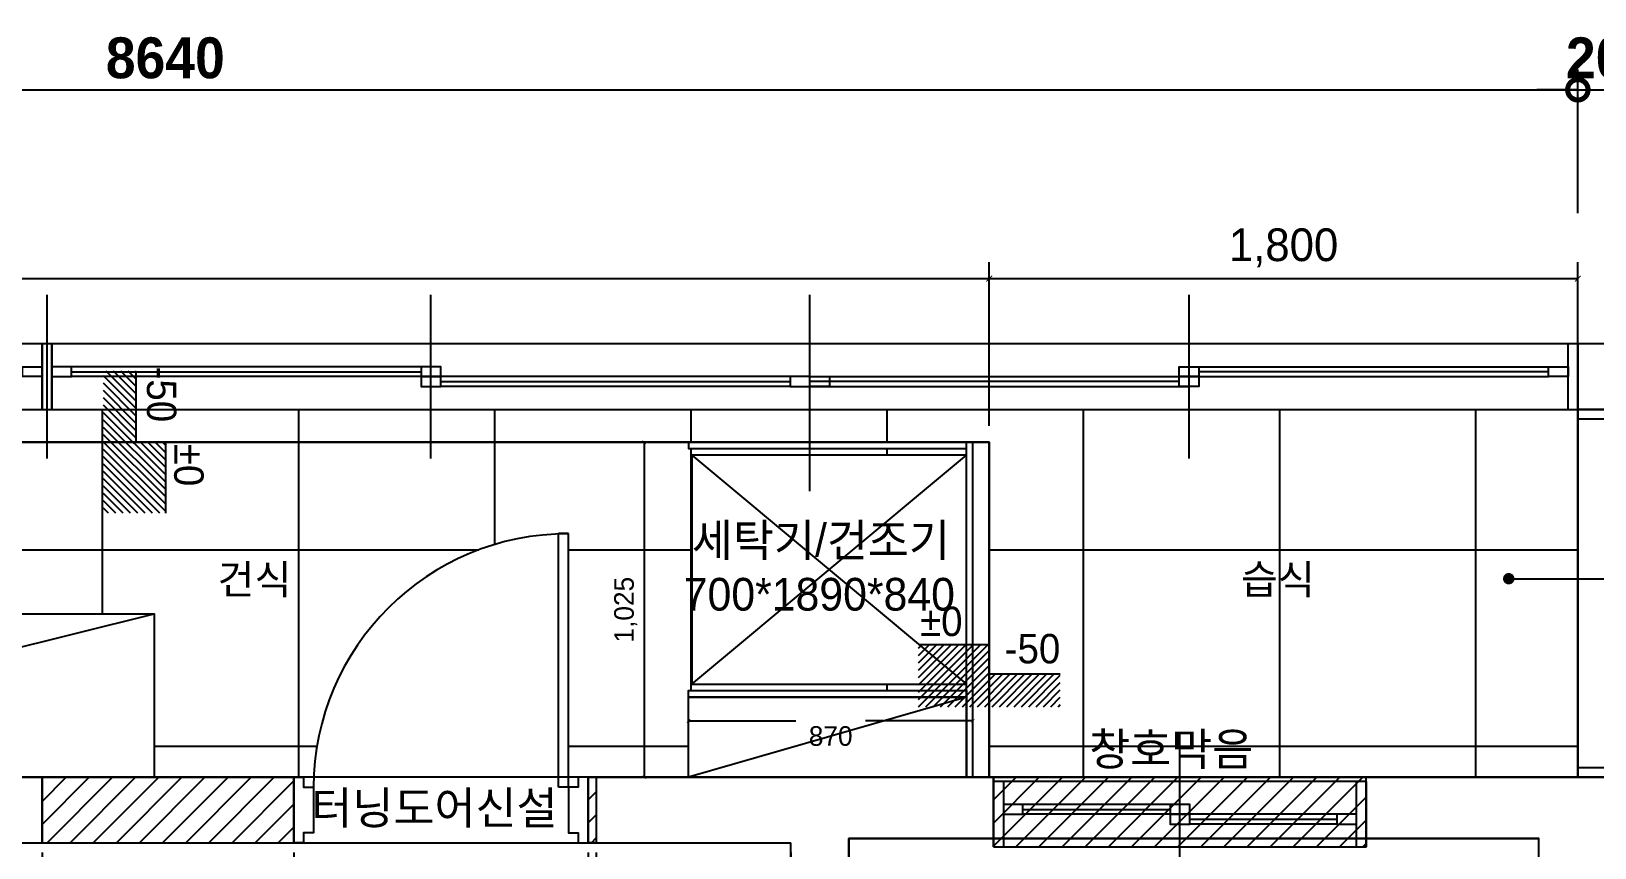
# Model space of a CAD drawing. Header units: inches. Extents: x 7740 to 83056, y -9304 to 75068.
# Drawn here: x 37582 to 42364, y 63289 to 65786 of the extents above; entities that cross this region are included whole.
import ezdxf

# ---------------------------------------------------------------- set-up
doc = ezdxf.new("R2010")
doc.units = ezdxf.units.IN
doc.header["$LTSCALE"] = 50
doc.header["$MEASUREMENT"] = 0
for name, color, linetype in [('0-ELC TEXT', 7, 'Continuous'), ('02-WAL', 2, 'Continuous'), ('03-WAL NEW', 3, 'Continuous'), ('04-WIN', 4, 'Continuous'), ('06-FUR', 6, 'Continuous'), ('06-LIGHT', 4, 'Continuous'), ('07-DIM', 5, 'Continuous'), ('07-DIM WAL', 5, 'Continuous'), ('08-HAT', 8, 'Continuous'), ('253', 253, 'Continuous'), ('도면층2', 2, 'Continuous'), ('도면층4', 4, 'Continuous'), ('도면층5', 5, 'Continuous')]:
    doc.layers.add(name, color=color, linetype=linetype)
doc.styles.add('넥슨고딕', font='NEXONLv1GothicBold.ttf')
doc.styles.add('마감재', font='stylu.ttf')
doc.styles.add('코레일둥고', font='Korail_Round_Gothic_Medium.ttf')
doc.dimstyles.new('50', dxfattribs={"dimscale": 50, "dimtxt": 2.5, "dimasz": 2.5, "dimexe": 1.25, "dimexo": 2, "dimtad": 1, "dimdec": 0, "dimtxsty": '넥슨고딕', "dimblk": 'DOTSMALL', "dimcen": 2.5, "dimclrd": 1, "dimclre": 1, "dimclrt": 2, "dimadec": 0, "dimazin": 0, "dimtfac": 1, "dimtdec": 0, "dimtix": 1, "dimtmove": 0, "dimatfit": 3, "dimldrblk": 'DOTSMALL', "dimfxl": 0, "dimarcsym": 0})
doc.dimstyles.new('벽치수 Copy of DIM-50', dxfattribs={"dimscale": 50, "dimtxt": 2, "dimasz": 0.7, "dimexe": 1, "dimexo": 1, "dimgap": 0.7, "dimtad": 1, "dimdec": 0, "dimzin": 1, "dimdsep": 46, "dimlunit": 6, "dimtxsty": '마감재', "dimblk": 'ARCHTICK', "dimcen": -0.09, "dimclrd": 256, "dimclre": 256, "dimclrt": 3, "dimadec": 0, "dimazin": 0, "dimtfac": 1, "dimtdec": 0, "dimtix": 1, "dimtmove": 2, "dimatfit": 0, "dimldrblk": 'ARCHTICK', "dimfxl": 0, "dimtolj": 1, "dimtzin": 0, "dimarcsym": 0})
doc.dimstyles.new('사본 벽치수 Copy of DIM-30', dxfattribs={"dimscale": 30, "dimtxt": 2, "dimasz": 0.7, "dimexe": 1, "dimexo": 1, "dimgap": 0.7, "dimtad": 1, "dimdec": 0, "dimzin": 1, "dimdsep": 46, "dimlunit": 6, "dimtxsty": '마감재', "dimblk": 'ARCHTICK', "dimcen": -0.09, "dimclrd": 256, "dimclre": 256, "dimclrt": 3, "dimadec": 0, "dimazin": 0, "dimtfac": 1, "dimtdec": 0, "dimtix": 1, "dimtmove": 2, "dimatfit": 0, "dimldrblk": 'ARCHTICK', "dimfxl": 0, "dimtolj": 1, "dimtzin": 0, "dimarcsym": 0})
pattern_1 = [(0, (0, 0), (0, 600), []), (90, (0, 0), (-600, 4e-14), [])]

# ---------------------------------------------------------------- blocks, each defined once
blk = doc.blocks.new('_DOTSMALL')
at = {"color": 0, "linetype": 'ByBlock', "const_width": 0.5}
blk.add_lwpolyline([(-0.0625, 0, 1), (0.0625, 0, 1)], format="xyb", close=True, dxfattribs=at)
blk = doc.blocks.new('*D137')
at = {"layer": '07-DIM', "color": 1, "lineweight": -2}
for p, q in [((33672.3, 65229.7), (33672.3, 65669.2)), ((42312.3, 65229.7), (42312.3, 65669.2)), ((33672.3, 65606.7), (42312.3, 65606.7))]:
    blk.add_line(p, q, dxfattribs=at)
at = {"layer": 'Defpoints', "color": 0}
for p in [(42312.3, 65606.7), (33672.3, 65129.7), (42312.3, 65129.7)]:
    blk.add_point(p, dxfattribs=at)
at = {"layer": '07-DIM', "color": 1, "lineweight": -2, "xscale": 125, "yscale": 125, "zscale": 125, "rotation": 180}
blk.add_blockref('_DOTSMALL', (33672.3, 65606.7), dxfattribs=at)
at = {"layer": '07-DIM', "color": 1, "lineweight": -2, "xscale": 125, "yscale": 125, "zscale": 125}
blk.add_blockref('_DOTSMALL', (42312.3, 65606.7), dxfattribs=at)
at = {"layer": '07-DIM', "color": 2, "insert": (37992.3, 65703.5), "char_height": 125, "attachment_point": 5, "style": '넥슨고딕'}
blk.add_mtext('8640', dxfattribs=at)
blk = doc.blocks.new('*D138')
at = {"layer": '07-DIM', "color": 1, "lineweight": -2}
for p, q in [((42312.3, 65229.7), (42312.3, 65669.2)), ((42512.3, 65229.7), (42512.3, 65669.2)), ((42312.3, 65606.7), (42187.3, 65606.7)), ((42312.3, 65606.7), (42512.3, 65606.7)), ((42512.3, 65606.7), (42637.3, 65606.7))]:
    blk.add_line(p, q, dxfattribs=at)
at = {"layer": 'Defpoints', "color": 0}
for p in [(42512.3, 65606.7), (42312.3, 65129.7), (42512.3, 65129.7)]:
    blk.add_point(p, dxfattribs=at)
at = {"layer": '07-DIM', "color": 1, "lineweight": -2, "xscale": 125, "yscale": 125, "zscale": 125}
blk.add_blockref('_DOTSMALL', (42312.3, 65606.7), dxfattribs=at)
at = {"layer": '07-DIM', "color": 1, "lineweight": -2, "xscale": 125, "yscale": 125, "zscale": 125, "rotation": 180}
blk.add_blockref('_DOTSMALL', (42512.3, 65606.7), dxfattribs=at)
at = {"layer": '07-DIM', "color": 2, "insert": (42412.3, 65703.5), "char_height": 125, "attachment_point": 5, "style": '넥슨고딕'}
blk.add_mtext('200', dxfattribs=at)
blk = doc.blocks.new('_ARCHTICK')
at = {"color": 0, "linetype": 'ByBlock', "const_width": 0.075}
blk.add_lwpolyline([(-0.25, -0.25), (0.25, 0.25)], dxfattribs=at)
blk = doc.blocks.new('*D170')
at = {"layer": '07-DIM WAL', "lineweight": -2}
for p, q in [((38385.3, 63274.7), (38385.3, 63076.4)), ((39285.3, 63274.7), (39285.3, 63076.4)), ((38385.3, 63106.4), (39285.3, 63106.4))]:
    blk.add_line(p, q, dxfattribs=at)
at = {"layer": 'Defpoints', "color": 0}
for p in [(38385.3, 63304.7), (39285.3, 63304.7), (39285.3, 63106.4)]:
    blk.add_point(p, dxfattribs=at)
at = {"layer": '07-DIM WAL', "lineweight": -2, "xscale": 21, "yscale": 21, "zscale": 21, "rotation": 180}
blk.add_blockref('_ARCHTICK', (38385.3, 63106.4), dxfattribs=at)
at = {"layer": '07-DIM WAL', "lineweight": -2, "xscale": 21, "yscale": 21, "zscale": 21}
blk.add_blockref('_ARCHTICK', (39285.3, 63106.4), dxfattribs=at)
at = {"layer": '07-DIM WAL', "color": 3, "insert": (38835.3, 63158.7), "char_height": 60, "attachment_point": 5, "style": '마감재'}
blk.add_mtext('\\A1;900', dxfattribs=at)
blk = doc.blocks.new('*D177')
at = {"layer": '07-DIM WAL', "lineweight": -2}
for p, q in [((39285.3, 63274.7), (39285.3, 63076.4)), ((39310.3, 63274.7), (39310.3, 63076.4)), ((39285.3, 63106.4), (39264.3, 63106.4)), ((39285.3, 63106.4), (39310.3, 63106.4)), ((39310.3, 63106.4), (39331.3, 63106.4))]:
    blk.add_line(p, q, dxfattribs=at)
at = {"layer": 'Defpoints', "color": 0}
for p in [(39285.3, 63304.7), (39310.3, 63304.7), (39310.3, 63106.4)]:
    blk.add_point(p, dxfattribs=at)
at = {"layer": '07-DIM WAL', "lineweight": -2, "xscale": 21, "yscale": 21, "zscale": 21}
blk.add_blockref('_ARCHTICK', (39285.3, 63106.4), dxfattribs=at)
at = {"layer": '07-DIM WAL', "lineweight": -2, "xscale": 21, "yscale": 21, "zscale": 21, "rotation": 180}
blk.add_blockref('_ARCHTICK', (39310.3, 63106.4), dxfattribs=at)
at = {"layer": '07-DIM WAL', "color": 3, "insert": (39297.8, 63158.7), "char_height": 60, "attachment_point": 5, "style": '마감재'}
blk.add_mtext('\\A1;25', dxfattribs=at)
blk = doc.blocks.new('*D178')
at = {"layer": '07-DIM WAL', "lineweight": -2}
for p, q in [((37615.3, 63274.7), (37615.3, 63076.4)), ((38385.3, 63274.7), (38385.3, 63076.4)), ((38385.3, 63106.4), (37615.3, 63106.4))]:
    blk.add_line(p, q, dxfattribs=at)
at = {"layer": 'Defpoints', "color": 0}
for p in [(37615.3, 63304.7), (38385.3, 63304.7), (37615.3, 63106.4)]:
    blk.add_point(p, dxfattribs=at)
at = {"layer": '07-DIM WAL', "lineweight": -2, "xscale": 21, "yscale": 21, "zscale": 21, "rotation": 180}
blk.add_blockref('_ARCHTICK', (37615.3, 63106.4), dxfattribs=at)
at = {"layer": '07-DIM WAL', "lineweight": -2, "xscale": 21, "yscale": 21, "zscale": 21}
blk.add_blockref('_ARCHTICK', (38385.3, 63106.4), dxfattribs=at)
at = {"layer": '07-DIM WAL', "color": 3, "insert": (38000.3, 63159.8), "char_height": 60, "attachment_point": 5, "style": '마감재'}
blk.add_mtext('\\A1;770', dxfattribs=at)
blk = doc.blocks.new('*D179')
at = {"layer": '07-DIM WAL', "lineweight": -2}
for p, q in [((39310.3, 63274.7), (39310.3, 63076.4)), ((39905.3, 63274.7), (39905.3, 63076.4)), ((39310.3, 63106.4), (39905.3, 63106.4))]:
    blk.add_line(p, q, dxfattribs=at)
at = {"layer": 'Defpoints', "color": 0}
for p in [(39310.3, 63304.7), (39905.3, 63304.7), (39905.3, 63106.4)]:
    blk.add_point(p, dxfattribs=at)
at = {"layer": '07-DIM WAL', "lineweight": -2, "xscale": 21, "yscale": 21, "zscale": 21, "rotation": 180}
blk.add_blockref('_ARCHTICK', (39310.3, 63106.4), dxfattribs=at)
at = {"layer": '07-DIM WAL', "lineweight": -2, "xscale": 21, "yscale": 21, "zscale": 21}
blk.add_blockref('_ARCHTICK', (39905.3, 63106.4), dxfattribs=at)
at = {"layer": '07-DIM WAL', "color": 3, "insert": (39607.8, 63158.7), "char_height": 60, "attachment_point": 5, "style": '마감재'}
blk.add_mtext('\\A1;595', dxfattribs=at)
blk = doc.blocks.new('*D180')
at = {"layer": '07-DIM WAL', "lineweight": -2}
for p, q in [((37115.3, 63274.7), (37115.3, 63076.4)), ((37615.3, 63274.7), (37615.3, 63076.4)), ((37615.3, 63106.4), (37115.3, 63106.4))]:
    blk.add_line(p, q, dxfattribs=at)
at = {"layer": 'Defpoints', "color": 0}
for p in [(37115.3, 63304.7), (37615.3, 63304.7), (37115.3, 63106.4)]:
    blk.add_point(p, dxfattribs=at)
at = {"layer": '07-DIM WAL', "lineweight": -2, "xscale": 21, "yscale": 21, "zscale": 21, "rotation": 180}
blk.add_blockref('_ARCHTICK', (37115.3, 63106.4), dxfattribs=at)
at = {"layer": '07-DIM WAL', "lineweight": -2, "xscale": 21, "yscale": 21, "zscale": 21}
blk.add_blockref('_ARCHTICK', (37615.3, 63106.4), dxfattribs=at)
at = {"layer": '07-DIM WAL', "color": 3, "insert": (37365.3, 63159), "char_height": 60, "attachment_point": 5, "style": '마감재'}
blk.add_mtext('\\A1;500', dxfattribs=at)
blk = doc.blocks.new('*D187')
at = {"layer": '07-DIM WAL', "lineweight": -2}
for p, q in [((39592.3, 63534.7), (39592.3, 63707.2)), ((40462.3, 63534.7), (40462.3, 63707.2)), ((39592.3, 63677.2), (39920.4, 63677.2)), ((40462.3, 63677.2), (40134.2, 63677.2))]:
    blk.add_line(p, q, dxfattribs=at)
at = {"layer": 'Defpoints', "color": 0}
for p in [(40462.3, 63677.2), (39592.3, 63504.7), (40462.3, 63504.7)]:
    blk.add_point(p, dxfattribs=at)
at = {"layer": '07-DIM WAL', "lineweight": -2, "xscale": 21, "yscale": 21, "zscale": 21, "rotation": 180}
blk.add_blockref('_ARCHTICK', (39592.3, 63677.2), dxfattribs=at)
at = {"layer": '07-DIM WAL', "lineweight": -2, "xscale": 21, "yscale": 21, "zscale": 21}
blk.add_blockref('_ARCHTICK', (40462.3, 63677.2), dxfattribs=at)
at = {"layer": '07-DIM WAL', "color": 3, "insert": (40027.3, 63630.6), "char_height": 60, "attachment_point": 5, "style": '마감재'}
blk.add_mtext('\\A1;870', dxfattribs=at)
blk = doc.blocks.new('*D188')
at = {"layer": '07-DIM WAL', "lineweight": -2}
for p, q in [((39562.3, 64529.7), (39427.4, 64529.7)), ((39457.4, 63504.7), (39457.4, 64529.7)), ((39595.3, 63504.7), (39427.4, 63504.7))]:
    blk.add_line(p, q, dxfattribs=at)
at = {"layer": 'Defpoints', "color": 0}
for p in [(39457.4, 64529.7), (39592.3, 64529.7), (39625.3, 63504.7)]:
    blk.add_point(p, dxfattribs=at)
at = {"layer": '07-DIM WAL', "lineweight": -2, "xscale": 21, "yscale": 21, "zscale": 21}
for p, rotation in [((39457.4, 64529.7), 90), ((39457.4, 63504.7), 270)]:
    blk.add_blockref('_ARCHTICK', p, dxfattribs=dict(at, rotation=rotation))
at = {"layer": '07-DIM WAL', "color": 3, "insert": (39400.7, 64017.2), "char_height": 60, "attachment_point": 5, "rotation": 90, "style": '마감재'}
blk.add_mtext('\\A1;1,025', dxfattribs=at)
blk = doc.blocks.new('*D192')
at = {"layer": '07-DIM WAL', "lineweight": -2}
for p, q in [((40512.3, 64579.7), (40512.3, 65079.3)), ((42312.3, 64679.7), (42312.3, 65079.3)), ((40512.3, 65029.3), (42312.3, 65029.3))]:
    blk.add_line(p, q, dxfattribs=at)
at = {"layer": 'Defpoints', "color": 0}
for p in [(42312.3, 65029.3), (42312.3, 64629.7), (40512.3, 64529.7)]:
    blk.add_point(p, dxfattribs=at)
at = {"layer": '07-DIM WAL', "lineweight": -2, "xscale": 35, "yscale": 35, "zscale": 35, "rotation": 180}
blk.add_blockref('_ARCHTICK', (40512.3, 65029.3), dxfattribs=at)
at = {"layer": '07-DIM WAL', "lineweight": -2, "xscale": 35, "yscale": 35, "zscale": 35}
blk.add_blockref('_ARCHTICK', (42312.3, 65029.3), dxfattribs=at)
at = {"layer": '07-DIM WAL', "color": 3, "insert": (41412.3, 65123.6), "char_height": 100, "attachment_point": 5, "style": '마감재'}
blk.add_mtext('\\A1;1,800', dxfattribs=at)
blk = doc.blocks.new('*D193')
at = {"layer": '07-DIM WAL', "lineweight": -2}
for p, q in [((34072.3, 64679.7), (34072.3, 65079.3)), ((40512.3, 64679.7), (40512.3, 65079.3)), ((34072.3, 65029.3), (40512.3, 65029.3))]:
    blk.add_line(p, q, dxfattribs=at)
at = {"layer": 'Defpoints', "color": 0}
for p in [(40512.3, 65029.3), (34072.3, 64629.7), (40512.3, 64629.7)]:
    blk.add_point(p, dxfattribs=at)
at = {"layer": '07-DIM WAL', "lineweight": -2, "xscale": 35, "yscale": 35, "zscale": 35, "rotation": 180}
blk.add_blockref('_ARCHTICK', (34072.3, 65029.3), dxfattribs=at)
at = {"layer": '07-DIM WAL', "lineweight": -2, "xscale": 35, "yscale": 35, "zscale": 35}
blk.add_blockref('_ARCHTICK', (40512.3, 65029.3), dxfattribs=at)
at = {"layer": '07-DIM WAL', "color": 3, "insert": (37292.3, 65123.6), "char_height": 100, "attachment_point": 5, "style": '마감재'}
blk.add_mtext('\\A1;6,440', dxfattribs=at)
blk = doc.blocks.new('FLOORPLAN')
at = {"layer": '03-WAL NEW'}
h = blk.add_hatch(dxfattribs=at)
h.set_pattern_fill('_USER', color=256, scale=50, angle=45, pattern_type=0)
h.set_pattern_definition([(45, (380.014, 36165.68), (-35.35534, 35.35534), [])])
h.paths.add_polyline_path([(38205.9, 50315.9), (37435.9, 50315.9), (37435.9, 50115.9), (38205.9, 50115.9)])
h = blk.add_hatch(dxfattribs=at)
h.set_pattern_fill('_USER', color=256, scale=50, angle=45, pattern_type=0)
h.set_pattern_definition([(45, (1550.014, 36165.68), (-35.35534, 35.35534), [])])
h.paths.add_polyline_path([(39130.9, 50315.9), (39105.9, 50315.9), (39105.9, 50115.9), (39130.9, 50115.9)])
at = {"layer": '02-WAL'}
for p, q in [((42132.9, 51440.9), (42132.9, 51640.9)), ((42332.9, 51640.9), (42132.9, 51640.9)), ((37435.9, 51440.9), (42332.9, 51440.9)), ((42132.9, 50315.9), (42132.9, 51440.9)), ((35422.9, 50315.9), (37435.9, 50315.9)), ((37435.9, 50315.9), (38205.9, 50315.9)), ((37435.9, 50115.9), (37435.9, 50315.9)), ((38205.9, 50115.9), (38205.9, 50315.9)), ((39105.9, 50315.9), (42332.9, 50315.9)), ((39105.9, 50115.9), (39105.9, 50315.9)), ((40345.9, 50102.9), (40345.9, 50315.9)), ((41485.9, 50102.9), (41485.9, 50315.9)), ((36935.9, 50115.9), (38205.9, 50115.9)), ((39105.9, 50115.9), (39725.9, 50115.9)), ((39725.9, 47675.9), (39725.9, 50115.9)), ((39903.4, 50128.4), (42013.4, 50128.4)), ((39903.4, 47629.4), (39903.4, 50128.4)), ((42013.4, 47629.4), (42013.4, 50128.4))]:
    blk.add_line(p, q, dxfattribs=at)
at = {"layer": '03-WAL NEW'}
for points in [[(38205.9, 50315.9), (37435.9, 50315.9), (37435.9, 50115.9), (38205.9, 50115.9)], [(39105.9, 50315.9), (39130.9, 50315.9), (39130.9, 50115.9), (39105.9, 50115.9)]]:
    blk.add_lwpolyline(points, close=True, dxfattribs=at)
at = {"layer": '04-WIN'}
blk.add_line((39045.9, 50285.9), (39045.9, 51060.9), dxfattribs=at)
at = {"layer": '도면층2'}
for p, q in [((37435.9, 51640.9), (37435.9, 51440.9)), ((37465.9, 51640.9), (37465.9, 51440.9)), ((42132.9, 51640.9), (42132.9, 51440.9)), ((42332.9, 51440.9), (42132.9, 51440.9)), ((38205.9, 50315.9), (38205.9, 50115.9)), ((39105.9, 50315.9), (39105.9, 50115.9)), ((40345.9, 50302.9), (40345.9, 50102.9)), ((41485.9, 50302.9), (41485.9, 50102.9)), ((42332.9, 50315.9), (42132.9, 50315.9))]:
    blk.add_line(p, q, dxfattribs=at)
at = {"layer": '도면층4'}
for p, q in [((37450.2, 51790.9), (37450.2, 51290.9)), ((38625.2, 51290.9), (38625.2, 51790.9)), ((39784.4, 51190.9), (39784.4, 51790.9)), ((40943.7, 51290.9), (40943.7, 51790.9)), ((37465.9, 51640.9), (33492.9, 51640.9)), ((37435.9, 51440.9), (37435.9, 51640.9)), ((42332.9, 51640.9), (37435.9, 51640.9)), ((37435.9, 51640.9), (37435.9, 51440.9)), ((37465.9, 51440.9), (37465.9, 51640.9)), ((37465.9, 51640.9), (37465.9, 51440.9)), ((42102.9, 51440.9), (42102.9, 51640.9)), ((42132.9, 51440.9), (42132.9, 51640.9)), ((37525.9, 51555.9), (38595.2, 51555.9)), ((42042.9, 51555.9), (40973.7, 51555.9)), ((38655.2, 51525.9), (39724.4, 51525.9)), ((40913.7, 51525.9), (39784.4, 51525.9)), ((33492.9, 51440.9), (37465.9, 51440.9)), ((37435.9, 51440.9), (42332.9, 51440.9)), ((42132.9, 51440.9), (42132.9, 50315.9)), ((42332.9, 51440.9), (42132.9, 51440.9)), ((42332.9, 51410.9), (42132.9, 51410.9)), ((39045.9, 51060.9), (39015.9, 51060.9)), ((39015.9, 50285.9), (39015.9, 51060.3)), ((39045.9, 50285.9), (39045.9, 51060.9)), ((40915.9, 49952.9), (40915.9, 50452.9)), ((39105.9, 50315.9), (38205.9, 50315.9)), ((38205.9, 50315.9), (38205.9, 50115.9)), ((39105.9, 50115.9), (39105.9, 50315.9)), ((39105.9, 50315.9), (39105.9, 50115.9)), ((41485.9, 50302.9), (40345.9, 50302.9)), ((40345.9, 50302.9), (40345.9, 50102.9)), ((40375.9, 50302.9), (40375.9, 50102.9)), ((41455.9, 50102.9), (41455.9, 50302.9)), ((41485.9, 50102.9), (41485.9, 50302.9)), ((42132.9, 50345.9), (42332.9, 50345.9)), ((42132.9, 50315.9), (42332.9, 50315.9)), ((39045.9, 50285.9), (39015.9, 50285.9)), ((40435.9, 50217.9), (40885.9, 50217.9)), ((40945.9, 50187.9), (41395.9, 50187.9)), ((38205.9, 50115.9), (39105.9, 50115.9)), ((40345.9, 50102.9), (41485.9, 50102.9))]:
    blk.add_line(p, q, dxfattribs=at)
for points in [[(37435.9, 51570.9), (37435.9, 51540.9), (37375.9, 51540.9), (37375.9, 51570.9)], [(37465.9, 51570.9), (37465.9, 51540.9), (37525.9, 51540.9), (37525.9, 51570.9)], [(38595.2, 51570.9), (38595.2, 51540.9), (38655.2, 51540.9), (38655.2, 51570.9)], [(40973.7, 51570.9), (40973.7, 51540.9), (40913.7, 51540.9), (40913.7, 51570.9)], [(42102.9, 51570.9), (42102.9, 51540.9), (42042.9, 51540.9), (42042.9, 51570.9)], [(38595.2, 51540.9), (38595.2, 51510.9), (38655.2, 51510.9), (38655.2, 51540.9)], [(39724.4, 51540.9), (39724.4, 51510.9), (39784.4, 51510.9), (39784.4, 51540.9)], [(39844.4, 51540.9), (39844.4, 51510.9), (39784.4, 51510.9), (39784.4, 51540.9)], [(40973.7, 51540.9), (40973.7, 51510.9), (40913.7, 51510.9), (40913.7, 51540.9)], [(40375.9, 50232.9), (40375.9, 50202.9), (40435.9, 50202.9), (40435.9, 50232.9)], [(40885.9, 50232.9), (40885.9, 50202.9), (40945.9, 50202.9), (40945.9, 50232.9)], [(40885.9, 50202.9), (40885.9, 50172.9), (40945.9, 50172.9), (40945.9, 50202.9)], [(41395.9, 50202.9), (41395.9, 50172.9), (41455.9, 50172.9), (41455.9, 50202.9)]]:
    blk.add_lwpolyline(points, close=True, dxfattribs=at)
for points in [[(38205.9, 50315.9), (38235.9, 50315.9), (38235.9, 50285.9), (38265.9, 50285.9), (38265.9, 50145.9), (38235.9, 50145.9), (38235.9, 50115.9), (38205.9, 50115.9), (38205.9, 50315.9)], [(39105.9, 50315.9), (39075.9, 50315.9), (39075.9, 50285.9), (39045.9, 50285.9), (39045.9, 50145.9), (39075.9, 50145.9), (39075.9, 50115.9), (39105.9, 50115.9), (39105.9, 50315.9)]]:
    blk.add_lwpolyline(points, dxfattribs=at)
at = {"layer": '도면층5'}
for p, q in [((38595.2, 51570.9), (37525.9, 51570.9)), ((40973.7, 51570.9), (42042.9, 51570.9)), ((38595.2, 51540.9), (37525.9, 51540.9)), ((39724.4, 51540.9), (38655.2, 51540.9)), ((39724.4, 51510.9), (38655.2, 51510.9)), ((39784.4, 51540.9), (40913.7, 51540.9)), ((39784.4, 51510.9), (40943.7, 51510.9)), ((40973.7, 51540.9), (42042.9, 51540.9)), ((40885.9, 50232.9), (40435.9, 50232.9)), ((40885.9, 50202.9), (40435.9, 50202.9)), ((41395.9, 50202.9), (40945.9, 50202.9)), ((41395.9, 50172.9), (40945.9, 50172.9))]:
    blk.add_line(p, q, dxfattribs=at)
blk.add_arc((39043.7, 50282.5), 777.8, 89.8354, 179.755, dxfattribs=at)

msp = doc.modelspace()

# ---------------------------------------------------------------- hatches: boundary and pattern name
at = {"layer": '03-WAL NEW'}
h = msp.add_hatch(dxfattribs=at)
h.set_pattern_fill('_USER', color=256, scale=50, angle=45, pattern_type=0)
h.set_pattern_definition([(45, (0, 0), (-35.35534, 35.35534), [])])
h.paths.add_polyline_path([(40525.3, 63291.7), (41665.3, 63291.7), (41665.3, 63504.7), (40525.3, 63504.7)])
at = {"layer": '08-HAT'}
h = msp.add_hatch(dxfattribs=at)
h.set_pattern_fill('ANSI31', color=8, scale=5, angle=90)
h.set_pattern_definition([(135, (-122823.826, 204951.655), (-11.2253202, -11.2253202), [])])
h.paths.add_polyline_path([(37993.7, 64312.8), (37993.7, 64529.7), (37903.7, 64529.7), (37903.7, 64746.6), (37803.7, 64746.6), (37803.7, 64312.8)])
h = msp.add_hatch(dxfattribs=at)
h.set_pattern_fill('_USER', color=256, scale=600, double=1, pattern_type=0)
h.set_pattern_definition(pattern_1)
h.paths.add_polyline_path([(34072.3, 64529.7), (40512.3, 64529.7), (40512.3, 63504.7), (42312.3, 63504.7), (42312.3, 64629.7), (37615.3, 64629.7), (33672.3, 64629.7), (33672.3, 63504.7), (34072.3, 63504.7)])
h = msp.add_hatch(dxfattribs=at)
h.set_pattern_fill('_USER', color=256, scale=600, double=1, pattern_type=0)
h.set_pattern_definition(pattern_1)
h.paths.add_polyline_path([(39225.3, 64249.1), (39225.3, 63504.7), (39592.3, 63504.7), (39592.3, 63749.7), (39592.3, 63769.7), (40442.3, 63769.7), (40442.3, 63789.7), (39602.3, 63789.7), (39602.3, 64489.7), (40442.3, 64489.7), (40442.3, 64509.7), (39592.3, 64509.7), (39592.3, 64529.7), (34710.3, 64529.7), (34710.3, 63504.7), (34770.3, 63504.7), (34770.3, 64249.1, -0.402549), (35549.6, 63504.7), (35957.8, 63504.7), (35957.8, 64004.7), (37957.8, 64004.7), (37957.8, 63504.7), (38385.3, 63504.7), (38446, 63504.7, -0.402549)])
h.paths.add_polyline_path([(39552.2, 63983.8), (40512.9, 63983.8), (40512.9, 64138.2), (39552.2, 64138.2)], flags=9)
h = msp.add_hatch(dxfattribs=at)
h.set_pattern_fill('ANSI31', color=8, scale=5, angle=180)
h.set_pattern_definition([(225, (-100036.043, -96906.858), (11.2253202, -11.2253202), [])])
h.paths.add_polyline_path([(40295.4, 63910.7), (40512.3, 63910.7), (40512.3, 63820.7), (40729.2, 63820.7), (40729.2, 63720.7), (40295.4, 63720.7)])

# ---------------------------------------------------------------- linework, layer by layer
at = {"color": 10}
for points in [[(33672.3, 64629.7), (42312.3, 64629.7), (42312.3, 63504.7), (33672.3, 63504.7)], [(34072.3, 64529.7), (40512.3, 64529.7), (40512.3, 63504.7), (34072.3, 63504.7)]]:
    msp.add_lwpolyline(points, close=True, dxfattribs=at)
at = {"layer": '03-WAL NEW'}
for p, q in [((40512.3, 64529.7), (34072.3, 64529.7)), ((40512.3, 63504.7), (40512.3, 64529.7))]:
    msp.add_line(p, q, dxfattribs=at)
for points in [[(40525.3, 63291.7), (41665.3, 63291.7), (41665.3, 63504.7), (40525.3, 63504.7)], [(40082.8, 60818.2), (42192.8, 60818.2), (42192.8, 63317.2), (40082.8, 63317.2)]]:
    msp.add_lwpolyline(points, close=True, dxfattribs=at)
at = {"layer": '06-FUR'}
for p, q in [((40442.3, 63504.7), (40442.3, 64529.7)), ((40462.3, 63504.7), (40462.3, 64529.7)), ((39602.3, 63789.7), (40442.3, 64489.7)), ((39602.3, 64489.7), (40442.3, 63789.7)), ((35957.8, 63504.7), (37957.8, 64004.7)), ((40442.3, 63749.7), (39592.3, 63504.7))]:
    msp.add_line(p, q, dxfattribs=at)
for points in [[(40442.3, 64529.7), (39592.3, 64529.7), (39592.3, 64509.7), (40442.3, 64509.7), (40442.3, 64529.7)], [(40442.3, 63749.7), (39592.3, 63749.7), (39592.3, 63769.7), (40442.3, 63769.7), (40442.3, 63749.7)]]:
    msp.add_lwpolyline(points, dxfattribs=at)
for points in [[(39602.3, 64489.7), (39602.3, 63789.7), (40442.3, 63789.7), (40442.3, 64489.7)], [(35957.8, 64004.7), (37957.8, 64004.7), (37957.8, 63504.7), (35957.8, 63504.7)], [(39592.3, 63749.7), (40442.3, 63749.7), (40442.3, 63504.7), (39592.3, 63504.7)]]:
    msp.add_lwpolyline(points, close=True, dxfattribs=at)
at = {"layer": '06-LIGHT'}
for points in [[(37993.7, 64312.8), (37993.7, 64529.7), (37903.7, 64529.7), (37903.7, 64746.6)], [(40295.4, 63910.7), (40512.3, 63910.7), (40512.3, 63820.7), (40729.2, 63820.7)]]:
    msp.add_lwpolyline(points, dxfattribs=at)
at = {"layer": '도면층4'}
msp.add_line((40525.3, 63291.7), (41665.3, 63291.7), dxfattribs=at)

# ---------------------------------------------------------------- block references
msp.add_blockref('FLOORPLAN', (179.4, 13188.8))

# ---------------------------------------------------------------- texts
at = {"layer": '0-ELC TEXT', "style": '코레일둥고'}
for s, p in [('창호막음', (40817.7, 63541.1)), ('터닝도어신설', (38439, 63361.3))]:
    msp.add_text(s, height=100, dxfattribs=at).set_placement(p)
at = {"layer": '06-FUR', "style": '코레일둥고'}
for s, p in [('세탁기/건조기 ', (39602.7, 64179.5)), ('700*1890*840', (39577.9, 64014.4))]:
    msp.add_text(s, height=100, dxfattribs=at).set_placement(p)
at = {"layer": '도면층4', "style": '코레일둥고'}
for s, p in [('-50', (37936.1, 64760.6)), ('%%P0', (38019.5, 64524.5))]:
    msp.add_text(s, height=90, rotation=270, dxfattribs=at).set_placement(p)
for s, p in [('건식', (38152.2, 64064.8)), ('습식', (41281.7, 64064.8)), ('%%P0', (40300.4, 63936.5)), ('-50', (40559.4, 63853.1))]:
    msp.add_text(s, height=90, dxfattribs=at).set_placement(p)

# ---------------------------------------------------------------- dimensions: what is measured, and where the dimension line sits
at = {"layer": '07-DIM'}
for base, p1, p2, picture, middle in [((42312.3, 65606.7), (33672.3, 65129.7), (42312.3, 65129.7), '*D137', (37992.3, 65703.5)), ((42512.3, 65606.7), (42312.3, 65129.7), (42512.3, 65129.7), '*D138', (42412.3, 65703.5))]:
    dim = msp.add_linear_dim(base=base, p1=p1, p2=p2, dimstyle='50', dxfattribs=at)
    dim.commit()
    dim.dimension.update_dxf_attribs({"geometry": picture, "text_midpoint": middle})
at = {"layer": '07-DIM WAL'}
for base, p1, p2, dimstyle, picture, middle in [((40512.3, 65029.3), (34072.3, 64629.7), (40512.3, 64629.7), '벽치수 Copy of DIM-50', '*D193', (37292.3, 65123.6)), ((42312.3, 65029.3), (40512.3, 64529.7), (42312.3, 64629.7), '벽치수 Copy of DIM-50', '*D192', (41412.3, 65123.6)), ((37115.3, 63106.4), (37615.3, 63304.7), (37115.3, 63304.7), '사본 벽치수 Copy of DIM-30', '*D180', (37365.3, 63159)), ((37615.3, 63106.4), (38385.3, 63304.7), (37615.3, 63304.7), '사본 벽치수 Copy of DIM-30', '*D178', (38000.3, 63159.8)), ((39285.3, 63106.4), (38385.3, 63304.7), (39285.3, 63304.7), '사본 벽치수 Copy of DIM-30', '*D170', (38835.3, 63158.7)), ((39310.3, 63106.4), (39285.3, 63304.7), (39310.3, 63304.7), '사본 벽치수 Copy of DIM-30', '*D177', (39297.8, 63158.7)), ((39905.3, 63106.4), (39310.3, 63304.7), (39905.3, 63304.7), '사본 벽치수 Copy of DIM-30', '*D179', (39607.8, 63158.7))]:
    dim = msp.add_linear_dim(base=base, p1=p1, p2=p2, dimstyle=dimstyle, dxfattribs=at)
    dim.commit()
    dim.dimension.update_dxf_attribs({"geometry": picture, "text_midpoint": middle})
dim = msp.add_linear_dim(base=(39457.4, 64529.7), p1=(39625.3, 63504.7), p2=(39592.3, 64529.7), angle=90, dimstyle='사본 벽치수 Copy of DIM-30', dxfattribs=at)
dim.commit()
dim.dimension.update_dxf_attribs({"geometry": '*D188', "text_midpoint": (39400.7, 64017.2)})
dim = msp.add_linear_dim(base=(40462.3, 63677.2), p1=(39592.3, 63504.7), p2=(40462.3, 63504.7), dimstyle='사본 벽치수 Copy of DIM-30', dxfattribs=at)
dim.commit()
dim.dimension.update_dxf_attribs({"geometry": '*D187', "text_midpoint": (40027.3, 63630.6), "dimtype": 160})

# ---------------------------------------------------------------- leaders
at = {"layer": '253'}
msp.add_leader([(42101, 64111.9), (42779.8, 64111.9)], dimstyle='벽치수 Copy of DIM-50', override={"dimgap": 0.7, "dimtad": 0, "dimldrblk": 'Dot'}, dxfattribs=at)

doc.saveas('drawing.dxf')
